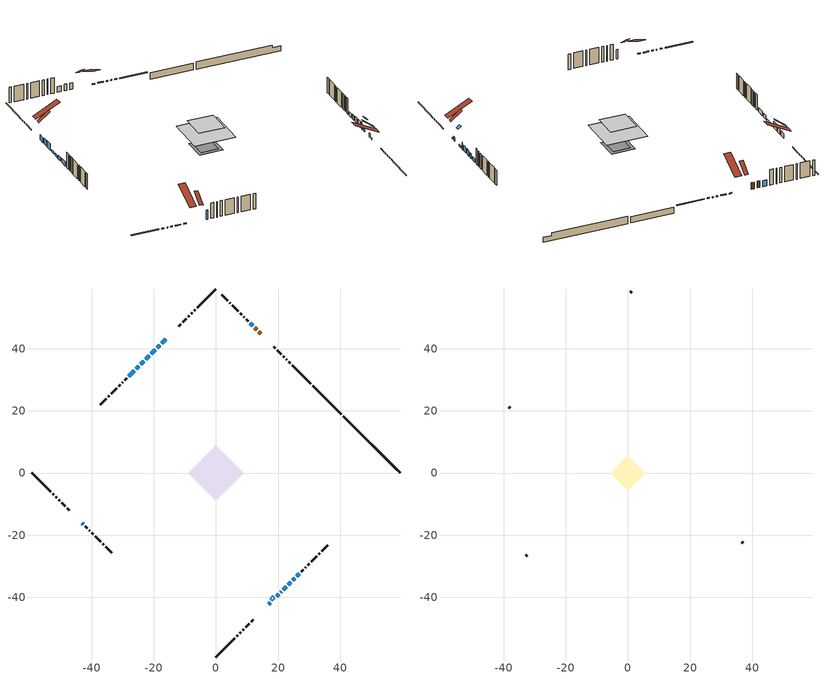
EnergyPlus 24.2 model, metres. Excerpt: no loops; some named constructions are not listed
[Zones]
conditioned space
 floor adiabatic (AdiabaticFloorConstruction): -8.87,0 0,8.87 8.87,0 0,-8.87 z2.9
 floor foundation (Slab1 construction): -5.09,0 0,5.09 5.09,0 0,-5.09 z-1.83
 floor foundation (Slab1 construction 1): -3.62,0 0,3.62 3.62,0 0,-3.62 z-1.8
 wall outside (RimJoist1 construction): 0,-59.18 5.96,-53.22 / -59.18,0 -53.22,-5.96 / 0,59.18 -5.96,53.22 / 30.45,28.73 24.49,34.69 z0.46:0.76
 wall outside (RimJoist2 construction): 6.62,-52.56 7.06,-52.12 / -52.56,-6.62 -52.12,-7.06 / -6.62,52.56 -7.06,52.12 / 23.84,35.35 23.39,35.79 z0.46:0.76
 wall outside (RimJoist4 construction): 7.72,-51.46 7.9,-51.28 / -51.46,-7.72 -51.28,-7.9 / -7.72,51.46 -7.9,51.28 / 22.73,36.45 22.55,36.63 z0.46:0.76
 wall outside (RimJoist5 construction): 8.56,-50.62 8.86,-50.32 / -50.62,-8.56 -50.32,-8.86 / -8.56,50.62 -8.86,50.32 / 21.9,37.29 21.59,37.59 z0.46:0.76
 wall outside (RimJoist6 construction): 9.52,-49.66 10.68,-48.5 / -49.66,-9.52 -48.5,-10.68 / -9.52,49.66 -10.68,48.5 / 20.94,38.25 19.78,39.41 z0.46:0.76
 wall outside (RimJoist7 construction): 11.33,-47.85 11.9,-47.28 / -47.85,-11.33 -47.28,-11.9 / -11.33,47.85 -11.9,47.28 / 19.12,40.06 18.55,40.63 z0.46:0.76
 wall outside (AdiabaticWallConstruction 1): 14.33,44.86 13.74,45.44 / 13.09,46.09 12.51,46.67 z0.46:2.49
 wall outside (AdiabaticWallConstruction): 16.12,-43.06 16.24,-42.94 z0.46:0.92; 16.89,-42.29 17.43,-41.75 / -24.8,34.38 -25.66,33.52 / 25.91,-33.27 26.77,-32.41 z0.46:1.68; -16.13,43.06 -17.42,41.76 z0.46:1.98; -18.08,41.11 -18.94,40.24 / 11.86,47.32 10.99,48.19 / 21.67,-37.51 22.54,-36.64 / 23.19,-35.99 24.06,-35.13 z0.46:2.29; -19.6,39.59 -20.89,38.29 z0.46:2.49; -43.06,-16.13 -42.73,-16.45 z0.46:3.36; -21.55,37.64 -22.52,36.67 / -23.17,36.01 -24.14,35.04 / 19.61,-39.58 20.15,-39.04 z0.46:1.07; 20.8,-38.38 21.02,-38.16 z0.46:2.59; 24.71,-34.47 25.25,-33.93 z0.46:1.99; -26.32,32.86 -28.04,31.14 z0.46:1.83
 wall outside (Wall1 construction): 27.43,-31.75 28.1,-31.09 / -42.07,-17.11 -41.41,-17.78 / -28.7,30.48 -29.37,29.81 / 10.34,48.84 9.67,49.51 z0.46:5.34
 wall outside (Wall2 construction): 28.75,-30.43 28.83,-30.35 / -40.75,-18.43 -40.67,-18.51 / -30.03,29.16 -30.1,29.08 / 9.01,50.17 8.93,50.25 z0.46:5.34
 wall outside (Wall3 construction): 29.49,-29.69 29.96,-29.22 / -40.01,-19.17 -39.54,-19.64 / -30.76,28.42 -31.23,27.95 / 8.28,50.91 7.81,51.38 z0.46:5.34
 wall outside (Wall4 construction): 30.62,-28.57 32.46,-26.72 / -38.89,-20.3 -37.04,-22.14 / -31.89,27.29 -33.74,25.44 / 7.15,52.03 5.3,53.88 z0.46:5.34
 wall outside (Wall5 construction): 33.12,-26.06 33.33,-25.85 / -36.38,-22.8 -36.17,-23.01 / -34.39,24.79 -34.6,24.58 / 4.64,54.54 4.43,54.75 z0.46:5.34
 wall outside (Wall6 construction): 33.99,-25.19 35.96,-23.22 / -35.51,-23.67 -33.54,-25.64 / -35.26,23.92 -37.24,21.95 / 3.78,55.4 1.8,57.38 z0.46:5.34
 wall foundation (FoundationWall1 construction): 40.97,18.21,-1.83 40.97,18.21,0.46 57.36,1.82,0.46 57.36,1.82,-0.37 59.18,0,-0.37 59.18,0,-1.83
 wall foundation (FoundationWall2 construction): 40.31,18.87 31.11,28.07 z-1.8:0.16
 window (WindowConstruction 13): 16.13,-43.06 16.23,-42.95 z0.46:0.92
 window (WindowConstruction 8): 16.89,-42.29 17.43,-41.75 z0.46:1.68
 window (WindowConstruction 9): -16.13,43.06 -17.42,41.76 z0.46:1.98
 window (WindowConstruction 10): -18.08,41.1 -18.94,40.24 z0.46:2.29
 window (WindowConstruction 11): -19.6,39.59 -20.89,38.29 z0.46:2.49
 window (WindowConstruction 12): -43.06,-16.13 -42.73,-16.45 z0.46:3.36
 window (WindowConstruction 14): -21.55,37.64 -22.52,36.67 z0.46:1.07
 window (WindowConstruction 15): -23.17,36.01 -24.14,35.04 z0.46:1.07
 window (WindowConstruction): 11.86,47.33 10.99,48.19 z0.46:2.29
 window (WindowConstruction 16): 19.61,-39.58 20.15,-39.04 z0.46:1.07
 window (WindowConstruction 1): 20.8,-38.38 21.02,-38.16 z0.46:2.59
 window (WindowConstruction 2): 21.67,-37.51 22.54,-36.65 z0.46:2.29
 window (WindowConstruction 3): 23.19,-35.99 24.06,-35.13 z0.46:2.29
 window (WindowConstruction 4): 24.71,-34.47 25.25,-33.93 z0.46:1.98
 window (WindowConstruction 5): -24.8,34.38 -25.66,33.52 z0.46:1.68
 window (WindowConstruction 6): -26.32,32.86 -28.04,31.14 z0.46:1.83
 window (WindowConstruction 7): 25.91,-33.27 26.77,-32.41 z0.46:1.68
 door (Door): 14.33,44.86 13.74,45.44 z0.46:2.49
 door (Door 1): 13.09,46.1 12.51,46.67 z0.46:2.49
 ceiling adiabatic (AdiabaticFloorConstruction): 0,-8.87 8.87,0 0,8.87 -8.87,0 z2.9
 roof outside (Roof2 construction): 15.47,-43.71,5.34 12.94,-41.18,8.02 12.15,-41.97,8.02 14.68,-44.5,5.34; -43.71,-15.47,5.34 -41.18,-12.94,8.02 -41.97,-12.15,8.02 -44.5,-14.68,5.34; -15.47,43.71,5.34 -12.94,41.18,8.02 -12.15,41.97,8.02 -14.68,44.5,5.34; 14.98,44.2,5.34 12.45,41.67,8.02 13.24,40.88,8.02 15.77,43.41,5.34
 roof outside (AdiabaticRoofConstruction): 18.95,-40.23,5.34 18.26,-39.54,6.07 17.4,-40.41,6.07 18.09,-41.1,5.34
 skylight (SkylightConstruction): 18.95,-40.23,5.34 18.26,-39.54,6.07 17.4,-40.4,6.07 18.09,-41.09,5.34
attic - vented
 floor to conditioned space (Floor1 construction Reversed): -5.54,0 0,5.54 5.54,0 0,-5.54 z5.34
 wall outside (Wall7 construction): 36.62,-22.56 37.11,-22.07 / -32.88,-26.3 -32.39,-26.79 / -37.89,21.29 -38.38,20.8 / 1.14,58.04 0.66,58.53 z0.46:5.34
 roof outside (Roof1 construction): 14.02,-45.16,5.34 8.78,-39.92,9.04 7.32,-41.38,9.04 12.56,-46.62,5.34; -45.16,-14.02,5.34 -39.92,-8.78,9.04 -41.38,-7.32,9.04 -46.62,-12.56,5.34; -14.02,45.16,5.34 -8.78,39.92,9.04 -7.32,41.38,9.04 -12.56,46.62,5.34; 16.43,42.75,5.34 11.19,37.51,9.04 12.65,36.04,9.04 17.9,41.29,5.34
[Schedule:Day:Interval]
clothes dryer exhaust 0 schedule day: No, 01:00, 0.123457, 02:00, 0.0740741, 03:00, 0.0493827, 04:00, 0.0246914, 05:00, 0.0493827, 06:00, 0.0740741, 07:00, 0.197531, 08:00, 0.395062, 09:00, 0.592593, 10:00, 0.839506, 11:00, 0.962963, 12:00, 1, 13:00, 0.91358, 14:00, 0.82716, 15:00, 0.716049, 16:00, 0.753086, 17:00, 0.679012, 18:00, 0.666667, 20:00, 0.62963, 21:00, 0.641975, 22:00, 0.666667, 23:00, 0.54321, 24:00, 0.296296
clothes dryer exhaust 0 schedule default day; cooling season schedule day; cooling season schedule day 2; cooling season schedule default day; exterior lighting schedule default day; natural vent schedule default day: No, 24:00, 0
cooling season schedule day 1: No, 24:00, 1
exterior lighting schedule day 1: No, 01:00, 0.528571, 03:00, 0.488929, 05:00, 0.4625, 06:00, 0.515357, 07:00, 0.581429, 08:00, 0.541786, 09:00, 0.409643, 10:00, 0.330357, 12:00, 0.317143, 13:00, 0.330357, 14:00, 0.37, 15:00, 0.396429, 16:00, 0.4625, 17:00, 0.581429, 18:00, 0.74, 19:00, 0.845714, 20:00, 0.898571, 21:00, 0.925, 22:00, 0.858929, 23:00, 0.74, 24:00, 0.621071
exterior lighting schedule day 10: No, 01:00, 0.552381, 03:00, 0.510952, 05:00, 0.483333, 06:00, 0.538571, 07:00, 0.607619, 08:00, 0.56619, 09:00, 0.428095, 10:00, 0.345238, 12:00, 0.331429, 13:00, 0.345238, 14:00, 0.386667, 15:00, 0.414286, 16:00, 0.483333, 17:00, 0.607619, 18:00, 0.773333, 19:00, 0.88381, 20:00, 0.939048, 21:00, 0.966667, 22:00, 0.897619, 23:00, 0.773333, 24:00, 0.649048
exterior lighting schedule day 11: No, 01:00, 0.571429, 03:00, 0.528571, 05:00, 0.5, 06:00, 0.557143, 07:00, 0.628571, 08:00, 0.585714, 09:00, 0.442857, 10:00, 0.357143, 12:00, 0.342857, 13:00, 0.357143, 14:00, 0.4, 15:00, 0.428571, 16:00, 0.5, 17:00, 0.628571, 18:00, 0.8, 19:00, 0.914286, 20:00, 0.971429, 21:00, 1, 22:00, 0.928571, 23:00, 0.8, 24:00, 0.671429
exterior lighting schedule day 2: No, 01:00, 0.485714, 03:00, 0.449286, 05:00, 0.425, 06:00, 0.473571, 07:00, 0.534286, 08:00, 0.497857, 09:00, 0.376429, 10:00, 0.303571, 12:00, 0.291429, 13:00, 0.303571, 14:00, 0.34, 15:00, 0.364286, 16:00, 0.425, 17:00, 0.534286, 18:00, 0.68, 19:00, 0.777143, 20:00, 0.825714, 21:00, 0.85, 22:00, 0.789286, 23:00, 0.68, 24:00, 0.570714
exterior lighting schedule day 3: No, 01:00, 0.442857, 03:00, 0.409643, 05:00, 0.3875, 06:00, 0.431786, 07:00, 0.487143, 08:00, 0.453929, 09:00, 0.343214, 10:00, 0.276786, 12:00, 0.265714, 13:00, 0.276786, 14:00, 0.31, 15:00, 0.332143, 16:00, 0.3875, 17:00, 0.487143, 18:00, 0.62, 19:00, 0.708571, 20:00, 0.752857, 21:00, 0.775, 22:00, 0.719643, 23:00, 0.62, 24:00, 0.520357
exterior lighting schedule day 4: No, 01:00, 0.4, 03:00, 0.37, 05:00, 0.35, 06:00, 0.39, 07:00, 0.44, 08:00, 0.41, 09:00, 0.31, 10:00, 0.25, 12:00, 0.24, 13:00, 0.25, 14:00, 0.28, 15:00, 0.3, 16:00, 0.35, 17:00, 0.44, 18:00, 0.56, 19:00, 0.64, 20:00, 0.68, 21:00, 0.7, 22:00, 0.65, 23:00, 0.56, 24:00, 0.47
exterior lighting schedule day 5: No, 01:00, 0.380952, 03:00, 0.352381, 05:00, 0.333333, 06:00, 0.371429, 07:00, 0.419048, 08:00, 0.390476, 09:00, 0.295238, 10:00, 0.238095, 12:00, 0.228571, 13:00, 0.238095, 14:00, 0.266667, 15:00, 0.285714, 16:00, 0.333333, 17:00, 0.419048, 18:00, 0.533333, 19:00, 0.609524, 20:00, 0.647619, 21:00, 0.666667, 22:00, 0.619048, 23:00, 0.533333, 24:00, 0.447619
exterior lighting schedule day 6: No, 01:00, 0.390476, 03:00, 0.36119, 05:00, 0.341667, 06:00, 0.380714, 07:00, 0.429524, 08:00, 0.400238, 09:00, 0.302619, 10:00, 0.244048, 12:00, 0.234286, 13:00, 0.244048, 14:00, 0.273333, 15:00, 0.292857, 16:00, 0.341667, 17:00, 0.429524, 18:00, 0.546667, 19:00, 0.624762, 20:00, 0.66381, 21:00, 0.683333, 22:00, 0.634524, 23:00, 0.546667, 24:00, 0.45881
exterior lighting schedule day 7: No, 01:00, 0.419048, 03:00, 0.387619, 05:00, 0.366667, 06:00, 0.408571, 07:00, 0.460952, 08:00, 0.429524, 09:00, 0.324762, 10:00, 0.261905, 12:00, 0.251429, 13:00, 0.261905, 14:00, 0.293333, 15:00, 0.314286, 16:00, 0.366667, 17:00, 0.460952, 18:00, 0.586667, 19:00, 0.670476, 20:00, 0.712381, 21:00, 0.733333, 22:00, 0.680952, 23:00, 0.586667, 24:00, 0.492381
exterior lighting schedule day 8: No, 01:00, 0.466667, 03:00, 0.431667, 05:00, 0.408333, 06:00, 0.455, 07:00, 0.513333, 08:00, 0.478333, 09:00, 0.361667, 10:00, 0.291667, 12:00, 0.28, 13:00, 0.291667, 14:00, 0.326667, 15:00, 0.35, 16:00, 0.408333, 17:00, 0.513333, 18:00, 0.653333, 19:00, 0.746667, 20:00, 0.793333, 21:00, 0.816667, 22:00, 0.758333, 23:00, 0.653333, 24:00, 0.548333
exterior lighting schedule day 9: No, 01:00, 0.509524, 03:00, 0.47131, 05:00, 0.445833, 06:00, 0.496786, 07:00, 0.560476, 08:00, 0.522262, 09:00, 0.394881, 10:00, 0.318452, 12:00, 0.305714, 13:00, 0.318452, 14:00, 0.356667, 15:00, 0.382143, 16:00, 0.445833, 17:00, 0.560476, 18:00, 0.713333, 19:00, 0.815238, 20:00, 0.86619, 21:00, 0.891667, 22:00, 0.827976, 23:00, 0.713333, 24:00, 0.59869
[Schedule:Week:Daily]
clothes dryer exhaust 0 schedule Week Rule - Jan1-Dec31: clothes dryer exhaust 0 schedule day, clothes dryer exhaust 0 schedule day, clothes dryer exhaust 0 schedule day, clothes dryer exhaust 0 schedule day, clothes dryer exhaust 0 schedule day, clothes dryer exhaust 0 schedule day, clothes dryer exhaust 0 schedule day, clothes dryer exhaust 0 schedule default day, clothes dryer exhaust 0 schedule default day, clothes dryer exhaust 0 schedule default day, clothes dryer exhaust 0 schedule default day, clothes dryer exhaust 0 schedule default day
cooling season schedule Week Rule - Jan1-May26: cooling season schedule day, cooling season schedule day, cooling season schedule day, cooling season schedule day, cooling season schedule day, cooling season schedule day, cooling season schedule day, cooling season schedule default day, cooling season schedule default day, cooling season schedule default day, cooling season schedule default day, cooling season schedule default day
cooling season schedule Week Rule - May27-Jun2: cooling season schedule day, cooling season schedule day, cooling season schedule day, cooling season schedule day, cooling season schedule day, cooling season schedule day 1, cooling season schedule day 1, cooling season schedule default day, cooling season schedule default day, cooling season schedule default day, cooling season schedule default day, cooling season schedule default day
cooling season schedule Week Rule - Jun3-Sep29: cooling season schedule day 1, cooling season schedule day 1, cooling season schedule day 1, cooling season schedule day 1, cooling season schedule day 1, cooling season schedule day 1, cooling season schedule day 1, cooling season schedule default day, cooling season schedule default day, cooling season schedule default day, cooling season schedule default day, cooling season schedule default day
cooling season schedule Week Rule - Sep30-Oct6: cooling season schedule day 1, cooling season schedule day 2, cooling season schedule day 2, cooling season schedule day 2, cooling season schedule day 2, cooling season schedule day 2, cooling season schedule day 2, cooling season schedule default day, cooling season schedule default day, cooling season schedule default day, cooling season schedule default day, cooling season schedule default day
cooling season schedule Week Rule - Oct7-Dec31: cooling season schedule day 2, cooling season schedule day 2, cooling season schedule day 2, cooling season schedule day 2, cooling season schedule day 2, cooling season schedule day 2, cooling season schedule day 2, cooling season schedule default day, cooling season schedule default day, cooling season schedule default day, cooling season schedule default day, cooling season schedule default day
exterior lighting schedule Week Rule - Feb4-Feb24: exterior lighting schedule day 1, exterior lighting schedule day 1, exterior lighting schedule day 1, exterior lighting schedule day 1, exterior lighting schedule day 1, exterior lighting schedule day 1, exterior lighting schedule day 1, exterior lighting schedule default day, exterior lighting schedule default day, exterior lighting schedule default day, exterior lighting schedule default day, exterior lighting schedule default day
exterior lighting schedule Week Rule - Feb25-Mar3: exterior lighting schedule day 1, exterior lighting schedule day 1, exterior lighting schedule day 1, exterior lighting schedule day 1, exterior lighting schedule day 2, exterior lighting schedule day 2, exterior lighting schedule day 2, exterior lighting schedule default day, exterior lighting schedule default day, exterior lighting schedule default day, exterior lighting schedule default day, exterior lighting schedule default day
exterior lighting schedule Week Rule - Mar4-Mar31: exterior lighting schedule day 2, exterior lighting schedule day 2, exterior lighting schedule day 2, exterior lighting schedule day 2, exterior lighting schedule day 2, exterior lighting schedule day 2, exterior lighting schedule day 2, exterior lighting schedule default day, exterior lighting schedule default day, exterior lighting schedule default day, exterior lighting schedule default day, exterior lighting schedule default day
exterior lighting schedule Week Rule - Apr1-Apr28: exterior lighting schedule day 3, exterior lighting schedule day 3, exterior lighting schedule day 3, exterior lighting schedule day 3, exterior lighting schedule day 3, exterior lighting schedule day 3, exterior lighting schedule day 3, exterior lighting schedule default day, exterior lighting schedule default day, exterior lighting schedule default day, exterior lighting schedule default day, exterior lighting schedule default day
exterior lighting schedule Week Rule - Apr29-May5: exterior lighting schedule day 3, exterior lighting schedule day 3, exterior lighting schedule day 4, exterior lighting schedule day 4, exterior lighting schedule day 4, exterior lighting schedule day 4, exterior lighting schedule day 4, exterior lighting schedule default day, exterior lighting schedule default day, exterior lighting schedule default day, exterior lighting schedule default day, exterior lighting schedule default day
exterior lighting schedule Week Rule - May6-May26: exterior lighting schedule day 4, exterior lighting schedule day 4, exterior lighting schedule day 4, exterior lighting schedule day 4, exterior lighting schedule day 4, exterior lighting schedule day 4, exterior lighting schedule day 4, exterior lighting schedule default day, exterior lighting schedule default day, exterior lighting schedule default day, exterior lighting schedule default day, exterior lighting schedule default day
exterior lighting schedule Week Rule - May27-Jun2: exterior lighting schedule day 4, exterior lighting schedule day 4, exterior lighting schedule day 4, exterior lighting schedule day 4, exterior lighting schedule day 4, exterior lighting schedule day 5, exterior lighting schedule day 5, exterior lighting schedule default day, exterior lighting schedule default day, exterior lighting schedule default day, exterior lighting schedule default day, exterior lighting schedule default day
exterior lighting schedule Week Rule - Jun3-Jun30: exterior lighting schedule day 5, exterior lighting schedule day 5, exterior lighting schedule day 5, exterior lighting schedule day 5, exterior lighting schedule day 5, exterior lighting schedule day 5, exterior lighting schedule day 5, exterior lighting schedule default day, exterior lighting schedule default day, exterior lighting schedule default day, exterior lighting schedule default day, exterior lighting schedule default day
exterior lighting schedule Week Rule - Jul1-Jul28: exterior lighting schedule day 6, exterior lighting schedule day 6, exterior lighting schedule day 6, exterior lighting schedule day 6, exterior lighting schedule day 6, exterior lighting schedule day 6, exterior lighting schedule day 6, exterior lighting schedule default day, exterior lighting schedule default day, exterior lighting schedule default day, exterior lighting schedule default day, exterior lighting schedule default day
exterior lighting schedule Week Rule - Jul29-Aug4: exterior lighting schedule day 6, exterior lighting schedule day 6, exterior lighting schedule day 6, exterior lighting schedule day 7, exterior lighting schedule day 7, exterior lighting schedule day 7, exterior lighting schedule day 7, exterior lighting schedule default day, exterior lighting schedule default day, exterior lighting schedule default day, exterior lighting schedule default day, exterior lighting schedule default day
exterior lighting schedule Week Rule - Aug5-Aug25: exterior lighting schedule day 7, exterior lighting schedule day 7, exterior lighting schedule day 7, exterior lighting schedule day 7, exterior lighting schedule day 7, exterior lighting schedule day 7, exterior lighting schedule day 7, exterior lighting schedule default day, exterior lighting schedule default day, exterior lighting schedule default day, exterior lighting schedule default day, exterior lighting schedule default day
exterior lighting schedule Week Rule - Aug26-Sep1: exterior lighting schedule day 7, exterior lighting schedule day 7, exterior lighting schedule day 7, exterior lighting schedule day 7, exterior lighting schedule day 7, exterior lighting schedule day 7, exterior lighting schedule day 8, exterior lighting schedule default day, exterior lighting schedule default day, exterior lighting schedule default day, exterior lighting schedule default day, exterior lighting schedule default day
exterior lighting schedule Week Rule - Sep2-Sep29: exterior lighting schedule day 8, exterior lighting schedule day 8, exterior lighting schedule day 8, exterior lighting schedule day 8, exterior lighting schedule day 8, exterior lighting schedule day 8, exterior lighting schedule day 8, exterior lighting schedule default day, exterior lighting schedule default day, exterior lighting schedule default day, exterior lighting schedule default day, exterior lighting schedule default day
exterior lighting schedule Week Rule - Sep30-Oct6: exterior lighting schedule day 8, exterior lighting schedule day 9, exterior lighting schedule day 9, exterior lighting schedule day 9, exterior lighting schedule day 9, exterior lighting schedule day 9, exterior lighting schedule day 9, exterior lighting schedule default day, exterior lighting schedule default day, exterior lighting schedule default day, exterior lighting schedule default day, exterior lighting schedule default day
exterior lighting schedule Week Rule - Oct7-Oct27: exterior lighting schedule day 9, exterior lighting schedule day 9, exterior lighting schedule day 9, exterior lighting schedule day 9, exterior lighting schedule day 9, exterior lighting schedule day 9, exterior lighting schedule day 9, exterior lighting schedule default day, exterior lighting schedule default day, exterior lighting schedule default day, exterior lighting schedule default day, exterior lighting schedule default day
exterior lighting schedule Week Rule - Oct28-Nov3: exterior lighting schedule day 9, exterior lighting schedule day 9, exterior lighting schedule day 9, exterior lighting schedule day 9, exterior lighting schedule day 10, exterior lighting schedule day 10, exterior lighting schedule day 10, exterior lighting schedule default day, exterior lighting schedule default day, exterior lighting schedule default day, exterior lighting schedule default day, exterior lighting schedule default day
exterior lighting schedule Week Rule - Nov4-Nov24: exterior lighting schedule day 10, exterior lighting schedule day 10, exterior lighting schedule day 10, exterior lighting schedule day 10, exterior lighting schedule day 10, exterior lighting schedule day 10, exterior lighting schedule day 10, exterior lighting schedule default day, exterior lighting schedule default day, exterior lighting schedule default day, exterior lighting schedule default day, exterior lighting schedule default day
exterior lighting schedule Week Rule - Nov25-Dec1: exterior lighting schedule day 10, exterior lighting schedule day 10, exterior lighting schedule day 10, exterior lighting schedule day 10, exterior lighting schedule day 10, exterior lighting schedule day 10, exterior lighting schedule day 11, exterior lighting schedule default day, exterior lighting schedule default day, exterior lighting schedule default day, exterior lighting schedule default day, exterior lighting schedule default day
exterior lighting schedule Week Rule - Dec2-Dec31: exterior lighting schedule day 11, exterior lighting schedule day 11, exterior lighting schedule day 11, exterior lighting schedule day 11, exterior lighting schedule day 11, exterior lighting schedule day 11, exterior lighting schedule day 11, exterior lighting schedule default day, exterior lighting schedule default day, exterior lighting schedule default day, exterior lighting schedule default day, exterior lighting schedule default day
natural vent schedule Week Rule - Jan1-Dec31: natural vent schedule default day, natural vent schedule default day, natural vent schedule default day, natural vent schedule default day, natural vent schedule default day, natural vent schedule default day, natural vent schedule default day, natural vent schedule default day, natural vent schedule default day, natural vent schedule default day, natural vent schedule default day, natural vent schedule default day
[Schedule:Year]
clothes dryer exhaust 0 schedule: clothes dryer exhaust 0 schedule Week Rule - Jan1-Dec31, 1, 1, 12, 31
cooling season schedule: cooling season schedule Week Rule - Jan1-May26, 1, 1, 5, 26, cooling season schedule Week Rule - May27-Jun2, 5, 27, 6, 2, cooling season schedule Week Rule - Jun3-Sep29, 6, 3, 9, 29, cooling season schedule Week Rule - Sep30-Oct6, 9, 30, 10, 6, cooling season schedule Week Rule - Oct7-Dec31, 10, 7, 12, 31
natural vent schedule: natural vent schedule Week Rule - Jan1-Dec31, 1, 1, 12, 31
